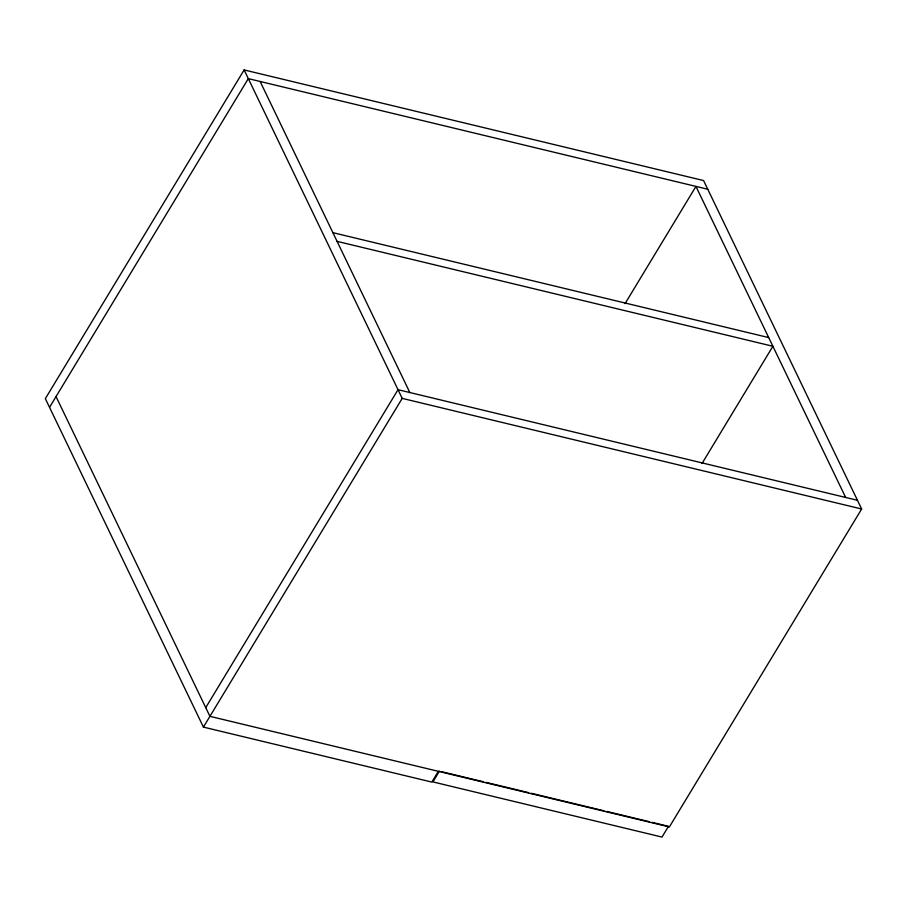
<?xml version="1.0" encoding="UTF-8"?>
<svg xmlns="http://www.w3.org/2000/svg" width="907" height="907" viewBox="0 0 907 907"><rect width="100%" height="100%" fill="white"/><g stroke="black" fill="none" stroke-linecap="round" stroke-linejoin="round"><path stroke-width="1.36" d="M56.041 396.586L209.925 716.337L669.377 826.946L861.65 508.997L703.583 180.55L244.13 69.93L45.35 398.649L203.417 727.097L431.834 782.083L438.342 771.324M49.534 407.334L248.314 78.626L707.766 189.246M205.742 707.641L398.014 389.693L857.466 500.301M203.417 727.097L402.198 398.377L244.13 69.93M625.036 303.664L695.952 186.4L845.653 497.455M439.419 771.154L432.911 781.913L661.985 837.07L668.493 826.311L652.031 822.343M701.984 463.545L772.889 346.27L337.064 241.353M332.88 232.657L768.705 337.585M402.198 398.377L861.65 508.997M440.791 771.494L483.318 781.732M486.061 782.39L528.577 792.627M531.321 793.285L604.017 810.79M606.76 811.448L649.287 821.685M260.128 81.471L409.828 392.527"/></g></svg>
